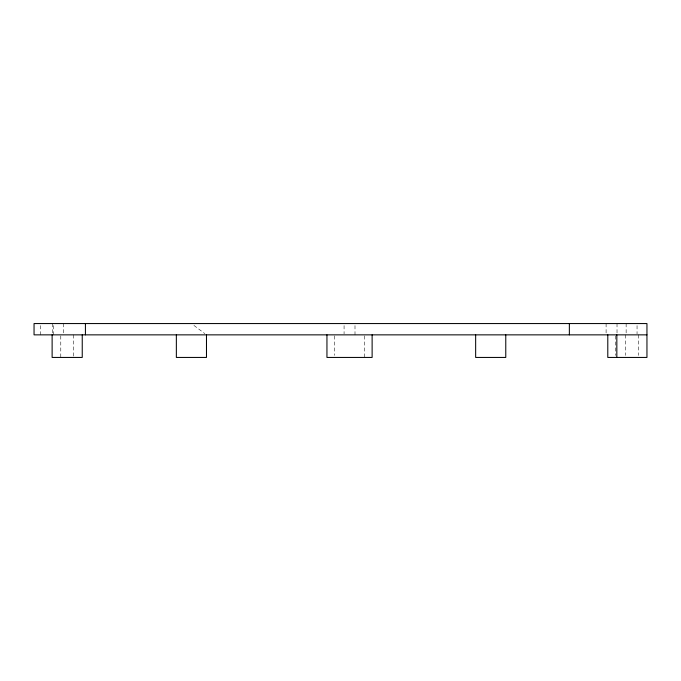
<?xml version="1.0" encoding="UTF-8"?>
<svg xmlns="http://www.w3.org/2000/svg" width="681" height="681" viewBox="0 0 681 681"><rect width="100%" height="100%" fill="white"/><g stroke="black" fill="none" stroke-linecap="round" stroke-linejoin="round"><path stroke-width="0.51" stroke-dasharray="3.4 2.55" d="M193.923 325.441L204.802 333.596M638.293 334.856L638.293 355.388M637.05 325.612L637.05 333.826M626.137 323.56L626.137 333.826M625.49 334.856L625.49 355.388M617.02 323.56L617.02 333.826M615.326 335.878L615.326 355.388M606.099 323.56L606.099 333.826M364.59 335.878L364.59 357.44M354.997 325.612L354.997 334.856M344.075 325.612L344.075 333.826M334.473 335.878L334.473 355.388M73.582 334.856L73.582 357.44M63.605 323.56L63.605 333.826M60.779 335.878L60.779 357.44M53.254 325.612L53.254 334.856M52.684 323.56L52.684 333.826M40.451 325.612L40.451 334.856"/><path stroke-width="1.02" d="M646.95 334.856L34.05 334.856L34.05 323.56L646.95 323.56L646.95 357.44L607.793 357.44L607.793 334.856M616.833 334.856L616.833 357.44M569.359 323.56L569.359 334.856M505.77 334.856L505.77 357.44L475.653 357.44L475.653 334.856M372.124 334.856L372.124 357.44L326.948 357.44L326.948 334.856M206.479 334.856L206.479 357.44L176.353 357.44L176.353 334.856M85.423 323.56L85.423 334.856M82.239 334.856L82.239 357.44L52.122 357.44L52.122 334.856"/></g></svg>
